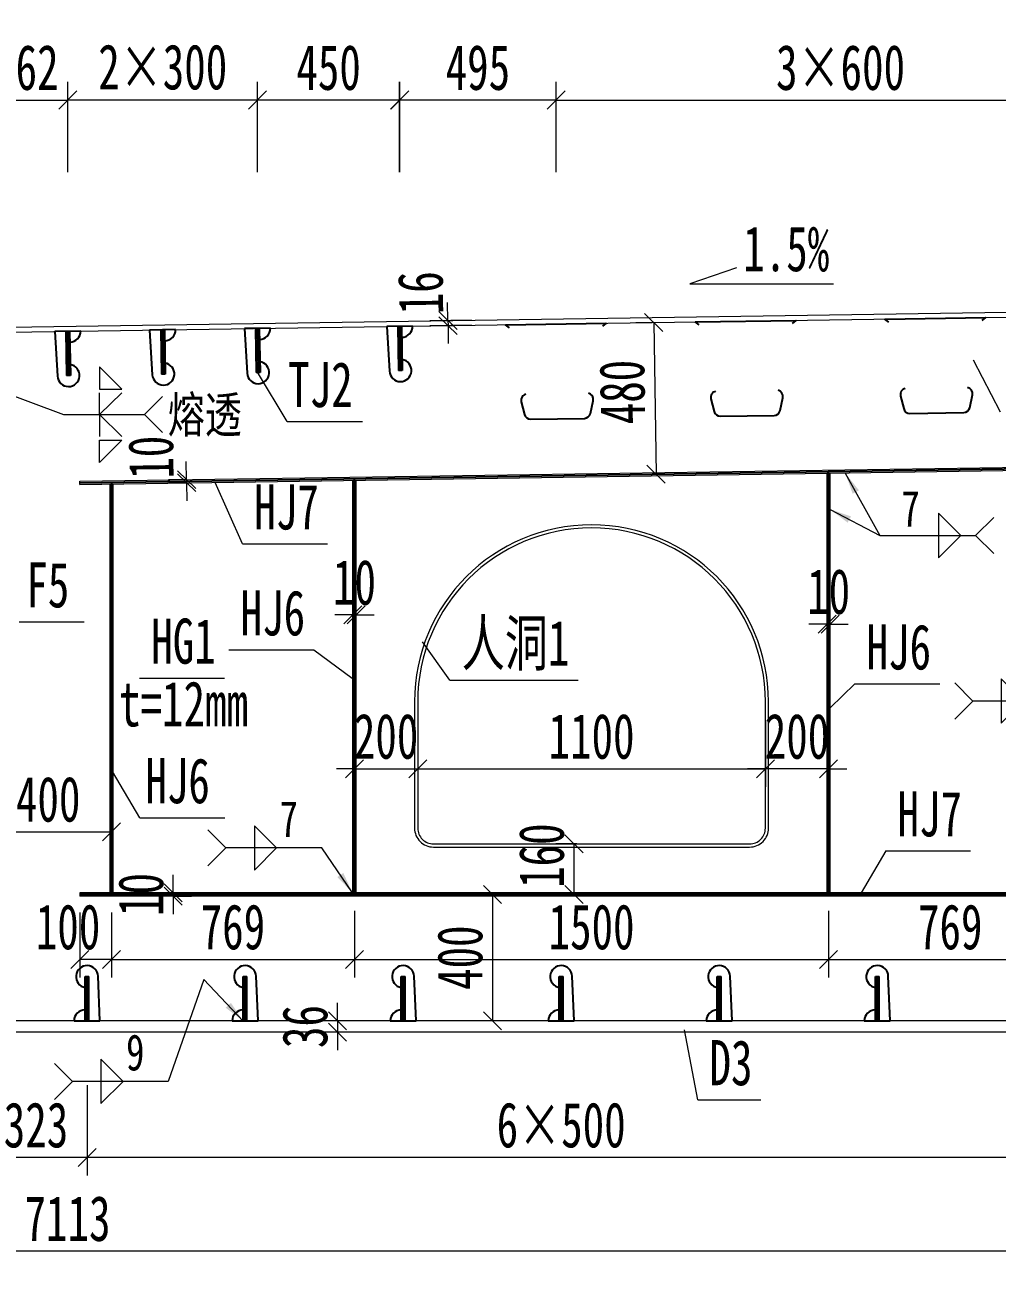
# Model space of a CAD drawing. Header units: millimetres. Extents: x -89049 to 410567, y -307459 to -100425.
# Drawn here: x 136712 to 139788, y -119219 to -115281 of the extents above; entities that cross this region are included whole.
import ezdxf
from ezdxf.enums import TextEntityAlignment as Align

# ---------------------------------------------------------------- set-up
doc = ezdxf.new("R2010")
doc.units = ezdxf.units.MM
doc.layers.get('Defpoints').update_dxf_attribs({"color": 8})
for name, color, linetype, lineweight in [('Dim', 4, 'Continuous', 15), ('文字', 7, 'Continuous', 15), ('细实线', 4, 'Continuous', 15), ('钢板粗线', 1, 'Continuous', 25), ('钢板细线', 6, 'Continuous', 15)]:
    doc.layers.add(name, color=color, linetype=linetype, lineweight=lineweight)
doc.layers.add('Text', color=4, linetype='Continuous')
doc.styles.add('111', font='', dxfattribs={"width": 0.7})
doc.styles.add('BM_Dim', font='', dxfattribs={"width": 0.85})
doc.styles.add('SMEDI', font='', dxfattribs={"width": 0.75})
doc.styles.get("Standard").update_dxf_attribs({"font": ''})
doc.styles.get('111').set_extended_font_data('仿宋_GB2312')
doc.styles.get('BM_Dim').set_extended_font_data('仿宋_GB2312')
doc.styles.get('SMEDI').set_extended_font_data('仿宋_GB2312')
doc.styles.get('Standard').set_extended_font_data('仿宋_GB2312')
doc.dimstyles.new('200', dxfattribs={"dimscale": 0, "dimtxt": 2.5, "dimasz": 1, "dimexe": 1, "dimexo": 1, "dimgap": 0.6, "dimtad": 1, "dimdec": 0, "dimdsep": 46, "dimtxsty": '111', "dimblk": 'OBLIQUE', "dimcen": 0, "dimclrd": 4, "dimclre": 4, "dimclrt": 4, "dimadec": 1, "dimazin": 2, "dimtfac": 1, "dimtdec": 0, "dimtix": 1, "dimtmove": 2, "dimatfit": 3, "dimfxl": 4, "dimfxlon": 1, "dimtolj": 1, "dimlwd": -1, "dimlwe": -1, "dimarcsym": 0})
doc.dimstyles.new('MSteel_1.0_1.0', dxfattribs={"dimtxt": 3, "dimasz": 1.2, "dimexe": 1, "dimexo": 1, "dimgap": 1, "dimtad": 3, "dimtoh": 1, "dimdec": 0, "dimzin": 0, "dimdsep": 46, "dimtxsty": 'Standard', "dimblk": 'ARCHTICK', "dimcen": 0.09, "dimclrd": 3, "dimclre": 3, "dimadec": 0, "dimazin": 0, "dimtfac": 1, "dimtdec": 4, "dimtofl": 0, "dimtmove": 0, "dimatfit": 3, "dimfxl": 1, "dimtolj": 1, "dimtzin": 0, "dimarcsym": 0})

# ---------------------------------------------------------------- blocks, each defined once
blk = doc.blocks.new('_Oblique')
at = {"color": 0, "linetype": 'ByBlock', "lineweight": -2}
blk.add_line((-0.5, -0.5), (0.5, 0.5), dxfattribs=at)
blk = doc.blocks.new('*D283')
at = {"layer": 'Defpoints', "color": 0, "transparency": 16777216}
for p in [(140792.6, -115174.7), (131270, -116185.2), (140792.6, -116175.5)]:
    blk.add_point(p, dxfattribs=at)
at = {"layer": '细实线', "color": 4, "transparency": 16777216}
for p, q in [((131270, -115403.3), (131270, -115117.6)), ((140792.6, -115403.3), (140792.6, -115117.6)), ((131270, -115174.7), (140792.6, -115174.7))]:
    blk.add_line(p, q, dxfattribs=at)
at = {"layer": '细实线', "color": 4, "transparency": 16777216, "xscale": 57.14285714285715, "yscale": 57.14285714285715, "zscale": 57.14285714285715, "rotation": 180}
blk.add_blockref('_Oblique', (131270, -115174.7), dxfattribs=at)
at = {"layer": '细实线', "color": 4, "transparency": 16777216, "xscale": 57.14285714285715, "yscale": 57.14285714285715, "zscale": 57.14285714285715}
blk.add_blockref('_Oblique', (140792.6, -115174.7), dxfattribs=at)
at = {"layer": '细实线', "color": 4, "transparency": 16777216, "insert": (136031.3, -115072.5), "char_height": 142.86, "attachment_point": 5, "style": '111'}
blk.add_mtext('\\A1;9523', dxfattribs=at)
blk = doc.blocks.new('*D286')
at = {"layer": 'Defpoints', "color": 0, "transparency": 16777216}
for p in [(133290.4, -118440.3), (140403.8, -118469), (133290.4, -119161.4)]:
    blk.add_point(p, dxfattribs=at)
at = {"layer": '细实线', "color": 4, "transparency": 16777216}
for p, q in [((133290.4, -118932.9), (133290.4, -119218.6)), ((140403.8, -118932.9), (140403.8, -119218.6)), ((140403.8, -119161.4), (133290.4, -119161.4))]:
    blk.add_line(p, q, dxfattribs=at)
at = {"layer": '细实线', "color": 4, "transparency": 16777216, "xscale": 57.14285714285715, "yscale": 57.14285714285715, "zscale": 57.14285714285715, "rotation": 180}
blk.add_blockref('_Oblique', (133290.4, -119161.4), dxfattribs=at)
at = {"layer": '细实线', "color": 4, "transparency": 16777216, "xscale": 57.14285714285715, "yscale": 57.14285714285715, "zscale": 57.14285714285715}
blk.add_blockref('_Oblique', (140403.8, -119161.4), dxfattribs=at)
at = {"layer": '细实线', "color": 4, "transparency": 16777216, "insert": (136847.1, -119059.2), "char_height": 142.86, "attachment_point": 5, "style": '111'}
blk.add_mtext('\\A1;7113', dxfattribs=at)
blk = doc.blocks.new('U型肋1')
at = {"layer": 'Defpoints'}
blk.add_line((-160, 0), (160, 0), dxfattribs=at)
at = {"layer": '钢板粗线', "color": 6}
for p, q in [((147.8, -9.7), (160, 0)), ((-147.8, -9.7), (-160, 0))]:
    blk.add_line(p, q, dxfattribs=at)
blk.add_lwpolyline([(-98.8, -220.5, 0.414266), (-113.8, -244.5), (-104.5, -284.5, 0.348876), (-85, -300), (85, -300, 0.348876), (104.5, -284.5), (113.8, -244.5, 0.414091), (98.8, -220.5, 0.414091)], format="xyb", dxfattribs=at)
blk = doc.blocks.new('12-140加劲 有过焊孔')
at = {"layer": 'Defpoints'}
blk.add_line((0, 0), (0, 140), dxfattribs=at)
at = {"layer": '钢板粗线', "color": 7}
for p, q in [((-6, 0), (-6, 140)), ((-6, 140), (6, 140)), ((6, 0), (6, 140)), ((41, 0), (35, 141.5)), ((-41, 0), (41, 0))]:
    blk.add_line(p, q, dxfattribs=at)
for centre, start, end in [((0, 140), 2.441, 260.1291), ((-6, 0), 90, 180)]:
    blk.add_arc(centre, 35, start, end, dxfattribs=at)
blk = doc.blocks.new('*D4658')
at = {"layer": 'Defpoints', "color": 0, "transparency": 16777216}
for p in [(-1238.1, 542.1), (-1238.1, -139.6), (-3038, -166.6)]:
    blk.add_point(p, dxfattribs=at)
at = {"layer": '细实线', "color": 4, "transparency": 16777216}
for p, q in [((-3038, 313.5), (-3038, 599.3)), ((-1238.1, 313.5), (-1238.1, 599.3)), ((-3038, 542.1), (-1238.1, 542.1))]:
    blk.add_line(p, q, dxfattribs=at)
at = {"layer": '细实线', "color": 4, "transparency": 16777216, "xscale": 57.14285714285715, "yscale": 57.14285714285715, "zscale": 57.14285714285715, "rotation": 180}
blk.add_blockref('_Oblique', (-3038, 542.1), dxfattribs=at)
at = {"layer": '细实线', "color": 4, "transparency": 16777216, "xscale": 57.14285714285715, "yscale": 57.14285714285715, "zscale": 57.14285714285715}
blk.add_blockref('_Oblique', (-1238.1, 542.1), dxfattribs=at)
at = {"layer": '细实线', "color": 4, "transparency": 16777216, "insert": (-2138, 644.4), "char_height": 142.86, "attachment_point": 5, "style": '111'}
blk.add_mtext('\\A1;3×600', dxfattribs=at)
blk = doc.blocks.new('*D4660')
at = {"layer": 'Defpoints', "color": 0, "transparency": 16777216}
for p in [(-3589.7, -2372.1), (-3729.8, -2408.1), (-3589.7, -2408.1)]:
    blk.add_point(p, dxfattribs=at)
at = {"layer": '细实线', "color": 4, "transparency": 16777216}
for p, q in [((-3729.8, -2372.1), (-3729.8, -2314.9)), ((-3646.9, -2372.1), (-3786.9, -2372.1)), ((-3729.8, -2372.1), (-3729.8, -2408.1)), ((-3646.9, -2408.1), (-3786.9, -2408.1)), ((-3729.8, -2408.1), (-3729.8, -2465.2))]:
    blk.add_line(p, q, dxfattribs=at)
at = {"layer": '细实线', "color": 4, "transparency": 16777216, "xscale": 57.14285714285715, "yscale": 57.14285714285715, "zscale": 57.14285714285715}
for p, rotation in [((-3729.8, -2372.1), 270), ((-3729.8, -2408.1), 90)]:
    blk.add_blockref('_Oblique', p, dxfattribs=dict(at, rotation=rotation))
at = {"layer": '细实线', "color": 4, "transparency": 16777216, "insert": (-3832, -2390.1), "char_height": 142.86, "attachment_point": 5, "rotation": 90, "style": '111'}
blk.add_mtext('\\A1;36', dxfattribs=at)
blk = doc.blocks.new('*D4661')
at = {"layer": 'Defpoints', "color": 0, "transparency": 16777216}
for p in [(-4249.6, -1967.1), (-4249.6, -1977.1), (-4249, -1977.1)]:
    blk.add_point(p, dxfattribs=at)
at = {"layer": '细实线', "color": 4, "transparency": 16777216}
for p, q in [((-4249, -1967.1), (-4249, -1909.9)), ((-4249, -1967.1), (-4191.8, -1967.1)), ((-4249, -1967.1), (-4249, -1977.1)), ((-4249, -1977.1), (-4191.8, -1977.1)), ((-4249, -1977.1), (-4249, -2034.2))]:
    blk.add_line(p, q, dxfattribs=at)
at = {"layer": '细实线', "color": 4, "transparency": 16777216, "xscale": 57.14285714285715, "yscale": 57.14285714285715, "zscale": 57.14285714285715}
for p, rotation in [((-4249, -1967.1), 270), ((-4249, -1977.1), 90)]:
    blk.add_blockref('_Oblique', p, dxfattribs=dict(at, rotation=rotation))
at = {"layer": '细实线', "color": 4, "transparency": 16777216, "insert": (-4351.2, -1972.1), "char_height": 142.86, "attachment_point": 5, "rotation": 90, "style": '111'}
blk.add_mtext('\\A1;10', dxfattribs=at)
blk = doc.blocks.new('*D4662')
at = {"layer": 'Defpoints', "color": 0, "transparency": 16777216}
for p in [(-3670.8, -1087.3), (-3680.8, -1142.1), (-3670.8, -1142.1)]:
    blk.add_point(p, dxfattribs=at)
at = {"layer": '细实线', "color": 4, "transparency": 16777216}
for p, q in [((-3680.8, -1087.3), (-3680.8, -1030.2)), ((-3670.8, -1087.3), (-3670.8, -1030.2)), ((-3680.8, -1087.3), (-3737.9, -1087.3)), ((-3680.8, -1087.3), (-3670.8, -1087.3)), ((-3670.8, -1087.3), (-3613.6, -1087.3))]:
    blk.add_line(p, q, dxfattribs=at)
at = {"layer": '细实线', "color": 4, "transparency": 16777216, "xscale": 57.14285714285715, "yscale": 57.14285714285715, "zscale": 57.14285714285715}
blk.add_blockref('_Oblique', (-3680.8, -1087.3), dxfattribs=at)
at = {"layer": '细实线', "color": 4, "transparency": 16777216, "xscale": 57.14285714285715, "yscale": 57.14285714285715, "zscale": 57.14285714285715, "rotation": 180}
blk.add_blockref('_Oblique', (-3670.8, -1087.3), dxfattribs=at)
at = {"layer": '细实线', "color": 4, "transparency": 16777216, "insert": (-3675.8, -985.1), "char_height": 142.86, "attachment_point": 5, "style": '111'}
blk.add_mtext('\\A1;10', dxfattribs=at)
blk = doc.blocks.new('*D4663')
at = {"layer": 'Defpoints', "color": 0, "transparency": 16777216}
for p in [(-3675.8, -1972.1), (-2175.8, -1969.1), (-2175.8, -2177.5)]:
    blk.add_point(p, dxfattribs=at)
at = {"layer": '细实线', "color": 4, "transparency": 16777216}
for p, q in [((-3675.8, -2029.2), (-3675.8, -2234.7)), ((-2175.8, -2026.2), (-2175.8, -2234.7)), ((-3675.8, -2177.5), (-2175.8, -2177.5))]:
    blk.add_line(p, q, dxfattribs=at)
at = {"layer": '细实线', "color": 4, "transparency": 16777216, "xscale": 57.14285714285715, "yscale": 57.14285714285715, "zscale": 57.14285714285715, "rotation": 180}
blk.add_blockref('_Oblique', (-3675.8, -2177.5), dxfattribs=at)
at = {"layer": '细实线', "color": 4, "transparency": 16777216, "xscale": 57.14285714285715, "yscale": 57.14285714285715, "zscale": 57.14285714285715}
blk.add_blockref('_Oblique', (-2175.8, -2177.5), dxfattribs=at)
at = {"layer": '细实线', "color": 4, "transparency": 16777216, "insert": (-2925.8, -2075.3), "char_height": 142.86, "attachment_point": 5, "style": '111'}
blk.add_mtext('\\A1;1500', dxfattribs=at)
blk = doc.blocks.new('*D4664')
at = {"layer": 'Defpoints', "color": 0, "transparency": 16777216}
for p in [(-2175.8, -1967.1), (-1406.6, -1975.1), (-1406.6, -2177.5)]:
    blk.add_point(p, dxfattribs=at)
at = {"layer": '细实线', "color": 4, "transparency": 16777216}
for p, q in [((-2175.8, -2024.2), (-2175.8, -2234.7)), ((-1406.6, -2032.2), (-1406.6, -2234.7)), ((-2175.8, -2177.5), (-1406.6, -2177.5))]:
    blk.add_line(p, q, dxfattribs=at)
at = {"layer": '细实线', "color": 4, "transparency": 16777216, "xscale": 57.14285714285715, "yscale": 57.14285714285715, "zscale": 57.14285714285715, "rotation": 180}
blk.add_blockref('_Oblique', (-2175.8, -2177.5), dxfattribs=at)
at = {"layer": '细实线', "color": 4, "transparency": 16777216, "xscale": 57.14285714285715, "yscale": 57.14285714285715, "zscale": 57.14285714285715}
blk.add_blockref('_Oblique', (-1406.6, -2177.5), dxfattribs=at)
at = {"layer": '细实线', "color": 4, "transparency": 16777216, "insert": (-1791.2, -2075.3), "char_height": 142.86, "attachment_point": 5, "style": '111'}
blk.add_mtext('\\A1;769', dxfattribs=at)
blk = doc.blocks.new('*D4665')
at = {"layer": 'Defpoints', "color": 0, "transparency": 16777216}
for p in [(-2375.8, -1364.1), (-3475.8, -1398.5), (-2375.8, -1574.4)]:
    blk.add_point(p, dxfattribs=at)
at = {"layer": '细实线', "color": 4, "transparency": 16777216}
for p, q in [((-3475.8, -1455.7), (-3475.8, -1631.5)), ((-2375.8, -1421.2), (-2375.8, -1631.5)), ((-3475.8, -1574.4), (-2375.8, -1574.4))]:
    blk.add_line(p, q, dxfattribs=at)
at = {"layer": '细实线', "color": 4, "transparency": 16777216, "xscale": 57.14285714285715, "yscale": 57.14285714285715, "zscale": 57.14285714285715, "rotation": 180}
blk.add_blockref('_Oblique', (-3475.8, -1574.4), dxfattribs=at)
at = {"layer": '细实线', "color": 4, "transparency": 16777216, "xscale": 57.14285714285715, "yscale": 57.14285714285715, "zscale": 57.14285714285715}
blk.add_blockref('_Oblique', (-2375.8, -1574.4), dxfattribs=at)
at = {"layer": '细实线', "color": 4, "transparency": 16777216, "insert": (-2925.8, -1472.2), "char_height": 142.86, "attachment_point": 5, "style": '111'}
blk.add_mtext('\\A1;1100', dxfattribs=at)
blk = doc.blocks.new('*D4666')
at = {"layer": 'Defpoints', "color": 0, "transparency": 16777216}
for p in [(-3475.8, -1398.5), (-3675.8, -1456.9), (-3475.8, -1574.4)]:
    blk.add_point(p, dxfattribs=at)
at = {"layer": '细实线', "color": 4, "transparency": 16777216}
for p, q in [((-3475.8, -1455.7), (-3475.8, -1631.5)), ((-3675.8, -1514.1), (-3675.8, -1631.5)), ((-3675.8, -1574.4), (-3732.9, -1574.4)), ((-3675.8, -1574.4), (-3475.8, -1574.4)), ((-3475.8, -1574.4), (-3418.6, -1574.4))]:
    blk.add_line(p, q, dxfattribs=at)
at = {"layer": '细实线', "color": 4, "transparency": 16777216, "xscale": 57.14285714285715, "yscale": 57.14285714285715, "zscale": 57.14285714285715}
blk.add_blockref('_Oblique', (-3675.8, -1574.4), dxfattribs=at)
at = {"layer": '细实线', "color": 4, "transparency": 16777216, "xscale": 57.14285714285715, "yscale": 57.14285714285715, "zscale": 57.14285714285715, "rotation": 180}
blk.add_blockref('_Oblique', (-3475.8, -1574.4), dxfattribs=at)
at = {"layer": '细实线', "color": 4, "transparency": 16777216, "insert": (-3575.8, -1472.2), "char_height": 142.86, "attachment_point": 5, "style": '111'}
blk.add_mtext('\\A1;200', dxfattribs=at)
blk = doc.blocks.new('*D4668')
at = {"layer": 'Defpoints', "color": 0, "transparency": 16777216}
for p in [(-3208, -1972.1), (-3239.5, -2372.1), (-3208, -2372.1)]:
    blk.add_point(p, dxfattribs=at)
at = {"layer": '细实线', "color": 4, "transparency": 16777216}
for p, q in [((-3239.5, -1972.1), (-3296.6, -1972.1)), ((-3239.5, -1972.1), (-3239.5, -2372.1)), ((-3239.5, -2372.1), (-3296.6, -2372.1))]:
    blk.add_line(p, q, dxfattribs=at)
at = {"layer": '细实线', "color": 4, "transparency": 16777216, "xscale": 57.14285714285715, "yscale": 57.14285714285715, "zscale": 57.14285714285715}
for p, rotation in [((-3239.5, -1972.1), 90), ((-3239.5, -2372.1), 270)]:
    blk.add_blockref('_Oblique', p, dxfattribs=dict(at, rotation=rotation))
at = {"layer": '细实线', "color": 4, "transparency": 16777216, "insert": (-3341.7, -2172.1), "char_height": 142.86, "attachment_point": 5, "rotation": 90, "style": '111'}
blk.add_mtext('\\A1;400', dxfattribs=at)
blk = doc.blocks.new('角焊缝1')
at = {"layer": 'Dim'}
blk.add_line((-3101.175, 370.223), (-3106.48, 370.223), dxfattribs=at)
blk.add_lwpolyline([(-3104.907, 371.455), (-3104.907, 368.992), (-3103.675, 370.223)], close=True, dxfattribs=at)
blk.add_lwpolyline([(-3107.48, 369.223), (-3106.48, 370.223), (-3107.48, 371.223)], dxfattribs=at)
blk = doc.blocks.new('_ArchTick')
at = {"color": 0, "linetype": 'ByBlock', "const_width": 0.15}
blk.add_lwpolyline([(-0.5, -0.5), (0.5, 0.5)], dxfattribs=at)
blk = doc.blocks.new('*D4671')
at = {"layer": 'Defpoints', "color": 0, "transparency": 16777216}
for p in [(-2170.8, -1116.3), (-2180.8, -1171), (-2170.8, -1171)]:
    blk.add_point(p, dxfattribs=at)
at = {"layer": '细实线', "color": 4, "transparency": 16777216}
for p, q in [((-2180.8, -1116.3), (-2180.8, -1059.1)), ((-2170.8, -1116.3), (-2170.8, -1059.1)), ((-2180.8, -1116.3), (-2237.9, -1116.3)), ((-2180.8, -1116.3), (-2170.8, -1116.3)), ((-2170.8, -1116.3), (-2113.6, -1116.3))]:
    blk.add_line(p, q, dxfattribs=at)
at = {"layer": '细实线', "color": 4, "transparency": 16777216, "xscale": 57.14285714285715, "yscale": 57.14285714285715, "zscale": 57.14285714285715}
blk.add_blockref('_Oblique', (-2180.8, -1116.3), dxfattribs=at)
at = {"layer": '细实线', "color": 4, "transparency": 16777216, "xscale": 57.14285714285715, "yscale": 57.14285714285715, "zscale": 57.14285714285715, "rotation": 180}
blk.add_blockref('_Oblique', (-2170.8, -1116.3), dxfattribs=at)
at = {"layer": '细实线', "color": 4, "transparency": 16777216, "insert": (-2175.8, -1014), "char_height": 142.86, "attachment_point": 5, "style": '111'}
blk.add_mtext('\\A1;10', dxfattribs=at)
blk = doc.blocks.new('*D4673')
at = {"layer": 'Defpoints', "color": 0, "transparency": 16777216}
for p in [(-4206.9, -669.1), (-4171.7, -658.6), (-4171.6, -668.6)]:
    blk.add_point(p, dxfattribs=at)
at = {"layer": '细实线', "color": 4, "transparency": 16777216}
for p, q in [((-4207, -659.1), (-4207.9, -602)), ((-4207, -659.1), (-4264.2, -660)), ((-4206.9, -669.1), (-4264, -670)), ((-4207, -659.1), (-4206.9, -669.1)), ((-4206.9, -669.1), (-4206, -726.3))]:
    blk.add_line(p, q, dxfattribs=at)
at = {"layer": '细实线', "color": 4, "transparency": 16777216, "xscale": 57.14285714285715, "yscale": 57.14285714285715, "zscale": 57.14285714285715}
for p, rotation in [((-4207, -659.1), 270.8593722435713), ((-4206.9, -669.1), 90.85937224357133)]:
    blk.add_blockref('_Oblique', p, dxfattribs=dict(at, rotation=rotation))
at = {"layer": '细实线', "color": 4, "transparency": 16777216, "insert": (-4319.2, -588.4), "char_height": 142.86, "attachment_point": 5, "rotation": 90.8594, "style": '111'}
blk.add_mtext('\\A1;10', dxfattribs=at)
blk = doc.blocks.new('*D4674')
at = {"layer": 'Defpoints', "color": 0, "transparency": 16777216}
for p in [(-2375.8, -1398.5), (-2175.8, -1456.9), (-2375.8, -1574.4)]:
    blk.add_point(p, dxfattribs=at)
at = {"layer": '细实线', "color": 4, "transparency": 16777216}
for p, q in [((-2375.8, -1455.7), (-2375.8, -1631.5)), ((-2175.8, -1514.1), (-2175.8, -1631.5)), ((-2375.8, -1574.4), (-2432.9, -1574.4)), ((-2175.8, -1574.4), (-2375.8, -1574.4)), ((-2175.8, -1574.4), (-2118.6, -1574.4))]:
    blk.add_line(p, q, dxfattribs=at)
at = {"layer": '细实线', "color": 4, "transparency": 16777216, "xscale": 57.14285714285715, "yscale": 57.14285714285715, "zscale": 57.14285714285715}
blk.add_blockref('_Oblique', (-2375.8, -1574.4), dxfattribs=at)
at = {"layer": '细实线', "color": 4, "transparency": 16777216, "xscale": 57.14285714285715, "yscale": 57.14285714285715, "zscale": 57.14285714285715, "rotation": 180}
blk.add_blockref('_Oblique', (-2175.8, -1574.4), dxfattribs=at)
at = {"layer": '细实线', "color": 4, "transparency": 16777216, "insert": (-2275.8, -1472.2), "char_height": 142.86, "attachment_point": 5, "style": '111'}
blk.add_mtext('\\A1;200', dxfattribs=at)
blk = doc.blocks.new('角焊缝2')
at = {"layer": 'Dim'}
blk.add_line((-3138.009, 370.223), (-3132.704, 370.223), dxfattribs=at)
blk.add_lwpolyline([(-3134.754, 371.455), (-3134.754, 368.992), (-3133.523, 370.223)], close=True, dxfattribs=at)
blk.add_lwpolyline([(-3131.704, 369.223), (-3132.704, 370.223), (-3131.704, 371.223)], dxfattribs=at)
blk = doc.blocks.new('*D4675')
at = {"layer": 'Defpoints', "color": 0, "transparency": 16777216}
for p in [(-2711.9, -161.7), (-2721.7, -641.9), (-2704.7, -641.6)]:
    blk.add_point(p, dxfattribs=at)
at = {"layer": '细实线', "color": 4, "transparency": 16777216}
for p, q in [((-2728.9, -161.9), (-2786, -162.8)), ((-2728.9, -161.9), (-2721.7, -641.9)), ((-2721.7, -641.9), (-2778.8, -642.7))]:
    blk.add_line(p, q, dxfattribs=at)
at = {"layer": '细实线', "color": 4, "transparency": 16777216, "xscale": 57.14285714285715, "yscale": 57.14285714285715, "zscale": 57.14285714285715}
for p, rotation in [((-2728.9, -161.9), 90.85937224365449), ((-2721.7, -641.9), 270.8593722436545)]:
    blk.add_blockref('_Oblique', p, dxfattribs=dict(at, rotation=rotation))
at = {"layer": '细实线', "color": 4, "transparency": 16777216, "insert": (-2828.2, -382.2), "char_height": 142.86, "attachment_point": 5, "rotation": 90.8594, "style": '111'}
blk.add_mtext('\\A1;480', dxfattribs=at)
blk = doc.blocks.new('*D4678')
at = {"layer": 'Defpoints', "color": 0, "transparency": 16777216}
for p in [(-4521.9, -2372.1), (-1521.9, -2372.1), (-4521.9, -2804.4)]:
    blk.add_point(p, dxfattribs=at)
at = {"layer": '细实线', "color": 4, "transparency": 16777216}
for p, q in [((-4521.9, -2575.8), (-4521.9, -2861.5)), ((-1521.9, -2575.8), (-1521.9, -2861.5)), ((-1521.9, -2804.4), (-4521.9, -2804.4))]:
    blk.add_line(p, q, dxfattribs=at)
at = {"layer": '细实线', "color": 4, "transparency": 16777216, "xscale": 57.14285714285715, "yscale": 57.14285714285715, "zscale": 57.14285714285715, "rotation": 180}
blk.add_blockref('_Oblique', (-4521.9, -2804.4), dxfattribs=at)
at = {"layer": '细实线', "color": 4, "transparency": 16777216, "xscale": 57.14285714285715, "yscale": 57.14285714285715, "zscale": 57.14285714285715}
blk.add_blockref('_Oblique', (-1521.9, -2804.4), dxfattribs=at)
at = {"layer": '细实线', "color": 4, "transparency": 16777216, "insert": (-3021.9, -2702.2), "char_height": 142.86, "attachment_point": 5, "style": '111'}
blk.add_mtext('\\A1;6×500', dxfattribs=at)
blk = doc.blocks.new('*D4679')
at = {"layer": 'Defpoints', "color": 0, "transparency": 16777216}
for p in [(-3532.9, 542.1), (-3532.9, -173.9), (-3038, -166.6)]:
    blk.add_point(p, dxfattribs=at)
at = {"layer": '细实线', "color": 4, "transparency": 16777216}
for p, q in [((-3532.9, 313.5), (-3532.9, 599.3)), ((-3038, 313.5), (-3038, 599.3)), ((-3038, 542.1), (-3532.9, 542.1))]:
    blk.add_line(p, q, dxfattribs=at)
at = {"layer": '细实线', "color": 4, "transparency": 16777216, "xscale": 57.14285714285715, "yscale": 57.14285714285715, "zscale": 57.14285714285715, "rotation": 180}
blk.add_blockref('_Oblique', (-3532.9, 542.1), dxfattribs=at)
at = {"layer": '细实线', "color": 4, "transparency": 16777216, "xscale": 57.14285714285715, "yscale": 57.14285714285715, "zscale": 57.14285714285715}
blk.add_blockref('_Oblique', (-3038, 542.1), dxfattribs=at)
at = {"layer": '细实线', "color": 4, "transparency": 16777216, "insert": (-3285.4, 644.4), "char_height": 142.86, "attachment_point": 5, "style": '111'}
blk.add_mtext('\\A1;495', dxfattribs=at)
blk = doc.blocks.new('*D4680')
at = {"layer": 'Defpoints', "color": 0, "transparency": 16777216}
for p in [(-3982.9, 542.1), (-3982.9, -180.6), (-3532.4, -166.6)]:
    blk.add_point(p, dxfattribs=at)
at = {"layer": '细实线', "color": 4, "transparency": 16777216}
for p, q in [((-3982.9, 313.5), (-3982.9, 599.3)), ((-3532.4, 313.5), (-3532.4, 599.3)), ((-3532.4, 542.1), (-3982.9, 542.1))]:
    blk.add_line(p, q, dxfattribs=at)
at = {"layer": '细实线', "color": 4, "transparency": 16777216, "xscale": 57.14285714285715, "yscale": 57.14285714285715, "zscale": 57.14285714285715, "rotation": 180}
blk.add_blockref('_Oblique', (-3982.9, 542.1), dxfattribs=at)
at = {"layer": '细实线', "color": 4, "transparency": 16777216, "xscale": 57.14285714285715, "yscale": 57.14285714285715, "zscale": 57.14285714285715}
blk.add_blockref('_Oblique', (-3532.4, 542.1), dxfattribs=at)
at = {"layer": '细实线', "color": 4, "transparency": 16777216, "insert": (-3757.7, 644.4), "char_height": 142.86, "attachment_point": 5, "style": '111'}
blk.add_mtext('\\A1;450', dxfattribs=at)
blk = doc.blocks.new('*D4681')
at = {"layer": 'Defpoints', "color": 0, "transparency": 16777216}
for p in [(-4582.9, 542.1), (-4582.9, -189.6), (-3982.9, -180.6)]:
    blk.add_point(p, dxfattribs=at)
at = {"layer": '细实线', "color": 4, "transparency": 16777216}
for p, q in [((-4582.9, 313.5), (-4582.9, 599.3)), ((-3982.9, 313.5), (-3982.9, 599.3)), ((-3982.9, 542.1), (-4582.9, 542.1))]:
    blk.add_line(p, q, dxfattribs=at)
at = {"layer": '细实线', "color": 4, "transparency": 16777216, "xscale": 57.14285714285715, "yscale": 57.14285714285715, "zscale": 57.14285714285715, "rotation": 180}
blk.add_blockref('_Oblique', (-4582.9, 542.1), dxfattribs=at)
at = {"layer": '细实线', "color": 4, "transparency": 16777216, "xscale": 57.14285714285715, "yscale": 57.14285714285715, "zscale": 57.14285714285715}
blk.add_blockref('_Oblique', (-3982.9, 542.1), dxfattribs=at)
at = {"layer": '细实线', "color": 4, "transparency": 16777216, "insert": (-4282.4, 646), "char_height": 142.86, "attachment_point": 5, "style": '111'}
blk.add_mtext('\\A1;2×300', dxfattribs=at)
blk = doc.blocks.new('*D4682')
at = {"layer": 'Defpoints', "color": 0, "transparency": 16777216}
for p in [(-3248.8, -153.7), (-3379.9, -171.7), (-3248.6, -169.7)]:
    blk.add_point(p, dxfattribs=at)
at = {"layer": '细实线', "color": 4, "transparency": 16777216}
for p, q in [((-3380.1, -155.7), (-3381, -98.6)), ((-3305.9, -154.6), (-3437.3, -156.5)), ((-3380.1, -155.7), (-3379.9, -171.7)), ((-3305.7, -170.6), (-3437, -172.5)), ((-3379.9, -171.7), (-3379, -228.8))]:
    blk.add_line(p, q, dxfattribs=at)
at = {"layer": '细实线', "color": 4, "transparency": 16777216, "xscale": 57.14285714285715, "yscale": 57.14285714285715, "zscale": 57.14285714285715}
for p, rotation in [((-3380.1, -155.7), 270.8593722436533), ((-3379.9, -171.7), 90.85937224365327)]:
    blk.add_blockref('_Oblique', p, dxfattribs=dict(at, rotation=rotation))
at = {"layer": '细实线', "color": 4, "transparency": 16777216, "insert": (-3466.2, -68.2), "char_height": 142.86, "attachment_point": 5, "rotation": 90.8594, "style": '111'}
blk.add_mtext('\\A1;16', dxfattribs=at)
blk = doc.blocks.new('*D4683')
at = {"layer": 'Defpoints', "color": 0, "transparency": 16777216}
for p in [(-4582.9, 542.1), (-4582.9, -189.7), (-4844.9, -197.4)]:
    blk.add_point(p, dxfattribs=at)
at = {"layer": '细实线', "color": 4, "transparency": 16777216}
for p, q in [((-4844.9, 313.5), (-4844.9, 599.3)), ((-4582.9, 313.5), (-4582.9, 599.3)), ((-4844.9, 542.1), (-4582.9, 542.1))]:
    blk.add_line(p, q, dxfattribs=at)
at = {"layer": '细实线', "color": 4, "transparency": 16777216, "xscale": 57.14285714285715, "yscale": 57.14285714285715, "zscale": 57.14285714285715, "rotation": 180}
blk.add_blockref('_Oblique', (-4844.9, 542.1), dxfattribs=at)
at = {"layer": '细实线', "color": 4, "transparency": 16777216, "xscale": 57.14285714285715, "yscale": 57.14285714285715, "zscale": 57.14285714285715}
blk.add_blockref('_Oblique', (-4582.9, 542.1), dxfattribs=at)
at = {"layer": '细实线', "color": 4, "transparency": 16777216, "insert": (-4713.9, 644.4), "char_height": 142.86, "attachment_point": 5, "style": '111'}
blk.add_mtext('\\A1;262', dxfattribs=at)
blk = doc.blocks.new('*D4684')
at = {"layer": 'Defpoints', "color": 0, "transparency": 16777216}
for p in [(-3675.8, -1967.1), (-4444.9, -1972.1), (-3675.8, -2177.5)]:
    blk.add_point(p, dxfattribs=at)
at = {"layer": '细实线', "color": 4, "transparency": 16777216}
for p, q in [((-4444.9, -2029.2), (-4444.9, -2234.7)), ((-3675.8, -2024.2), (-3675.8, -2234.7)), ((-4444.9, -2177.5), (-3675.8, -2177.5))]:
    blk.add_line(p, q, dxfattribs=at)
at = {"layer": '细实线', "color": 4, "transparency": 16777216, "xscale": 57.14285714285715, "yscale": 57.14285714285715, "zscale": 57.14285714285715, "rotation": 180}
blk.add_blockref('_Oblique', (-4444.9, -2177.5), dxfattribs=at)
at = {"layer": '细实线', "color": 4, "transparency": 16777216, "xscale": 57.14285714285715, "yscale": 57.14285714285715, "zscale": 57.14285714285715}
blk.add_blockref('_Oblique', (-3675.8, -2177.5), dxfattribs=at)
at = {"layer": '细实线', "color": 4, "transparency": 16777216, "insert": (-4060.4, -2075.3), "char_height": 142.86, "attachment_point": 5, "style": '111'}
blk.add_mtext('\\A1;769', dxfattribs=at)
blk = doc.blocks.new('*D4685')
at = {"layer": 'Defpoints', "color": 0, "transparency": 16777216}
for p in [(-4544.9, -1972.1), (-4444.9, -1972.1), (-4544.9, -2177.5)]:
    blk.add_point(p, dxfattribs=at)
at = {"layer": '细实线', "color": 4, "transparency": 16777216}
for p, q in [((-4544.9, -2029.2), (-4544.9, -2234.7)), ((-4444.9, -2029.2), (-4444.9, -2234.7)), ((-4444.9, -2177.5), (-4544.9, -2177.5))]:
    blk.add_line(p, q, dxfattribs=at)
at = {"layer": '细实线', "color": 4, "transparency": 16777216, "xscale": 57.14285714285715, "yscale": 57.14285714285715, "zscale": 57.14285714285715, "rotation": 180}
blk.add_blockref('_Oblique', (-4544.9, -2177.5), dxfattribs=at)
at = {"layer": '细实线', "color": 4, "transparency": 16777216, "xscale": 57.14285714285715, "yscale": 57.14285714285715, "zscale": 57.14285714285715}
blk.add_blockref('_Oblique', (-4444.9, -2177.5), dxfattribs=at)
at = {"layer": '细实线', "color": 4, "transparency": 16777216, "insert": (-4582, -2075.3), "char_height": 142.86, "attachment_point": 5, "style": '111'}
blk.add_mtext('\\A1;100', dxfattribs=at)
blk = doc.blocks.new('*D4686')
at = {"layer": 'Defpoints', "color": 0, "transparency": 16777216}
for p in [(-4844.9, -1534.4), (-4444.9, -1534.4), (-4444.9, -1773.6)]:
    blk.add_point(p, dxfattribs=at)
at = {"layer": '细实线', "color": 4, "transparency": 16777216}
for p, q in [((-4844.9, -1591.5), (-4844.9, -1830.7)), ((-4444.9, -1591.5), (-4444.9, -1830.7)), ((-4844.9, -1773.6), (-4444.9, -1773.6))]:
    blk.add_line(p, q, dxfattribs=at)
at = {"layer": '细实线', "color": 4, "transparency": 16777216, "xscale": 57.14285714285715, "yscale": 57.14285714285715, "zscale": 57.14285714285715, "rotation": 180}
blk.add_blockref('_Oblique', (-4844.9, -1773.6), dxfattribs=at)
at = {"layer": '细实线', "color": 4, "transparency": 16777216, "xscale": 57.14285714285715, "yscale": 57.14285714285715, "zscale": 57.14285714285715}
blk.add_blockref('_Oblique', (-4444.9, -1773.6), dxfattribs=at)
at = {"layer": '细实线', "color": 4, "transparency": 16777216, "insert": (-4644.9, -1671.3), "char_height": 142.86, "attachment_point": 5, "style": '111'}
blk.add_mtext('\\A1;400', dxfattribs=at)
blk = doc.blocks.new('*D4688')
at = {"layer": 'Defpoints', "color": 0, "transparency": 16777216}
for p in [(-4844.9, -2372.1), (-4521.9, -2372.1), (-4844.9, -2804.4)]:
    blk.add_point(p, dxfattribs=at)
at = {"layer": '细实线', "color": 4, "transparency": 16777216}
for p, q in [((-4844.9, -2575.8), (-4844.9, -2861.5)), ((-4521.9, -2575.8), (-4521.9, -2861.5)), ((-4521.9, -2804.4), (-4844.9, -2804.4))]:
    blk.add_line(p, q, dxfattribs=at)
at = {"layer": '细实线', "color": 4, "transparency": 16777216, "xscale": 57.14285714285715, "yscale": 57.14285714285715, "zscale": 57.14285714285715, "rotation": 180}
blk.add_blockref('_Oblique', (-4844.9, -2804.4), dxfattribs=at)
at = {"layer": '细实线', "color": 4, "transparency": 16777216, "xscale": 57.14285714285715, "yscale": 57.14285714285715, "zscale": 57.14285714285715}
blk.add_blockref('_Oblique', (-4521.9, -2804.4), dxfattribs=at)
at = {"layer": '细实线', "color": 4, "transparency": 16777216, "insert": (-4683.4, -2702.2), "char_height": 142.86, "attachment_point": 5, "style": '111'}
blk.add_mtext('\\A1;323', dxfattribs=at)
blk = doc.blocks.new('全融透1')
at = {"layer": 'Dim'}
blk.add_line((0, 0), (4.479, 0), dxfattribs=at)
for points in [[(1.995, 2.645), (1.995, 1.414), (3.227, 1.414)], [(1.995, -2.645), (1.995, -1.414), (3.227, -1.414)]]:
    blk.add_lwpolyline(points, close=True, dxfattribs=at)
for points in [[(3.227, 1.206), (1.995, 0), (1.995, 1.206)], [(5.479, 1), (4.479, 0), (5.479, -1)], [(3.227, -1.206), (1.995, 0), (1.995, -1.206)]]:
    blk.add_lwpolyline(points, dxfattribs=at)
at = {"layer": 'Text', "style": 'SMEDI', "width": 0.75}
blk.add_text('熔透', height=2, dxfattribs=at).set_placement((5.77, 0), align=Align.MIDDLE_LEFT)
blk = doc.blocks.new('*D4696')
at = {"layer": 'Defpoints', "color": 0, "transparency": 16777216}
for p in [(-2981.3, -1812.1), (-2915.1, -1812.1), (-2915.3, -1972.1)]:
    blk.add_point(p, dxfattribs=at)
at = {"layer": '细实线', "color": 4, "transparency": 16777216}
for p, q in [((-2972.3, -1812.1), (-3038.5, -1812.1)), ((-2981.3, -1972.1), (-2981.3, -1812.1)), ((-2972.4, -1972.1), (-3038.5, -1972.1))]:
    blk.add_line(p, q, dxfattribs=at)
at = {"layer": '细实线', "color": 4, "transparency": 16777216, "xscale": 57.14285714285715, "yscale": 57.14285714285715, "zscale": 57.14285714285715}
for p, rotation in [((-2981.3, -1812.1), 90), ((-2981.3, -1972.1), 270)]:
    blk.add_blockref('_Oblique', p, dxfattribs=dict(at, rotation=rotation))
at = {"layer": '细实线', "color": 4, "transparency": 16777216, "insert": (-3083.6, -1849.2), "char_height": 142.86, "attachment_point": 5, "rotation": 90, "style": '111'}
blk.add_mtext('\\A1;160', dxfattribs=at)
blk = doc.blocks.new('*D559')
at = {"layer": 'Defpoints', "color": 0, "transparency": 16777216}
for p in [(131275.2, -116201.2), (133172.2, -118405.1), (133290.4, -118433), (133330.9, -118433), (140403.8, -118433)]:
    blk.add_point(p, dxfattribs=at)
at = {"layer": '细实线', "color": 4, "transparency": 16777216}
blk.add_line((133233.3, -118433), (133112.6, -118433), dxfattribs=at)
blk.add_arc((133330.9, -118433), 161.2, 132.6489, 180, dxfattribs=at)
at = {"layer": '细实线', "color": 4, "transparency": 16777216, "xscale": 57.14285714285715, "yscale": 57.14285714285715, "zscale": 57.14285714285715}
for p, rotation in [((133221.7, -118314.4), 42.64891912976078), ((133169.7, -118433), 270)]:
    blk.add_blockref('_Oblique', p, dxfattribs=dict(at, rotation=rotation))
at = {"layer": '细实线', "color": 4, "transparency": 16777216, "insert": (133032.2, -118335.1), "char_height": 142.857, "attachment_point": 5, "rotation": 71.8543, "style": '111'}
blk.add_mtext('\\A1;47.4%%d', dxfattribs=at)
blk = doc.blocks.new('fff')
at = {"layer": 'Defpoints', "color": 8}
for p, q in [((-4544.9, -669.2), (-1043.2, -616.7)), ((-4444.9, -667.7), (-4444.9, -1972.1)), ((-3675.8, -1967.1), (-3675.8, -656.2)), ((-2175.8, -1967.1), (-2175.8, -633.7)), ((-1306.6, -1972.1), (-4544.9, -1972.1))]:
    blk.add_line(p, q, dxfattribs=at)
at = {"layer": '细实线'}
for p, q in [((-2467.3, 10.7), (-2614.6, -39.1)), ((-2614.6, -39.1), (-2159.9, -39.1)), ((-1631.9, -445.9), (-1717.3, -281.4)), ((-4030.3, -862.8), (-4116.3, -667.8)), ((-4030.3, -862.8), (-3761.6, -862.8)), ((-4736.6, -1109.6), (-4530.6, -1109.6)), ((-3374.3, -1293.6), (-3460.3, -1172.6)), ((-4073.5, -1198.2), (-3804.8, -1198.2)), ((-3804.8, -1198.2), (-3683.6, -1287.6)), ((-3374.3, -1293.6), (-2967.7, -1293.6)), ((-2093.2, -1305.9), (-2170.8, -1381.7)), ((-2093.2, -1305.9), (-1824.4, -1305.9)), ((-4355, -1729.2), (-4441, -1582.8)), ((-4355, -1729.2), (-4086.3, -1729.2)), ((-1995.3, -1834.1), (-2073.1, -1967.1)), ((-1995.3, -1834.1), (-1726.5, -1834.1)), ((-2589.6, -2621.6), (-2631.3, -2400.1)), ((-2589.6, -2621.6), (-2390.1, -2621.6))]:
    blk.add_line(p, q, dxfattribs=at)
at = {"layer": '细实线', "color": 8}
blk.add_line((-4152.5, -2240.9), (-4264.9, -2563.6), dxfattribs=at)
at = {"layer": '钢板细线'}
for p, q in [((-4545, -664.2), (-1043.2, -611.7)), ((-4544.9, -674.2), (-1043.1, -621.7)), ((-4544.9, -674.2), (-4545, -664.2)), ((-3680.8, -1967.1), (-3680.8, -661.3)), ((-3670.8, -1967.1), (-3670.8, -661.1)), ((-2180.8, -1967.1), (-2180.8, -638.8)), ((-2170.8, -1967.1), (-2170.8, -638.6)), ((-4449.9, -672.8), (-4449.9, -1967.1)), ((-4439.9, -672.6), (-4439.9, -1967.1)), ((-1306.6, -1967.1), (-4544.9, -1967.1)), ((-4544.9, -1967.1), (-4544.9, -1977.1)), ((-1306.6, -1977.1), (-4544.9, -1977.1))]:
    blk.add_line(p, q, dxfattribs=at)
for points in [[(-2365.8, -1362.1, 1), (-3485.8, -1362.1), (-3485.8, -1762.1, 0.414214), (-3425.8, -1822.1), (-2425.8, -1822.1, 0.414214), (-2365.8, -1762.1)], [(-2375.8, -1362.1, 1), (-3475.8, -1362.1), (-3475.8, -1762.1, 0.414214), (-3425.8, -1812.1), (-2425.8, -1812.1, 0.414214), (-2375.8, -1762.1)]]:
    blk.add_lwpolyline(points, format="xyb", close=True, dxfattribs=at)
at = {"layer": '细实线', "rotation": 180.9806856942544}
for p in [(-4582.9, -189.6), (-4282.9, -185.1), (-3982.9, -180.6), (-3532.9, -173.9)]:
    blk.add_blockref('12-140加劲 有过焊孔', p, dxfattribs=at)
at = {"layer": '细实线', "color": 8, "xscale": 57.1428571428572, "yscale": 57.1428571428572, "zscale": 57.1428571428572}
for name, p in [('全融透1', (-4596.1, -453.4)), ('角焊缝2', (177300.9, -21991.8)), ('角焊缝1', (175793.7, -22515.5)), ('角焊缝1', (173430.7, -22980.4)), ('角焊缝1', (172945.1, -23719.3))]:
    blk.add_blockref(name, p, dxfattribs=at)
at = {"layer": '钢板细线'}
for name, p, rotation in [('U型肋1', (-2438, -157.6), 0.8593722436390178), ('U型肋1', (-1838, -148.6), 0.8593722436390178), ('U型肋1', (-3038, -166.6), 0.8593722436390178), ('12-140加劲 有过焊孔', (-4521.9, -2372.1), 359.9999999999936), ('12-140加劲 有过焊孔', (-4021.9, -2372.1), 359.9999999999936), ('12-140加劲 有过焊孔', (-3521.9, -2372.1), 359.9999999999936), ('12-140加劲 有过焊孔', (-3021.9, -2372.1), 359.9999999999936), ('12-140加劲 有过焊孔', (-2521.9, -2372.1), 359.9999999999936), ('12-140加劲 有过焊孔', (-2021.9, -2372.1), 359.9999999999936)]:
    blk.add_blockref(name, p, dxfattribs=dict(at, rotation=rotation))
at = {"layer": 'Text', "color": 8, "style": 'SMEDI', "width": 0.75}
for s, p in [('7', (-1945.7, -750.7)), ('7', (-3912.9, -1732.8)), ('9', (-4398.5, -2471.7))]:
    blk.add_text(s, height=114.3, dxfattribs=at).set_placement(p, align=Align.MIDDLE_LEFT)
at = {"layer": '文字', "style": 'BM_Dim', "width": 0.7}
for s, p in [('1.5%', (-2309.8, -42.6)), ('HJ7', (-3890.8, -859.8)), ('F5', (-4646.1, -1106.5)), ('HJ6', (-3934, -1195.1)), ('人洞1', (-3166.1, -1290.6)), ('HJ6', (-1953.7, -1302.9)), ('HJ6', (-4235.5, -1726.2)), ('HJ7', (-1855.8, -1831.1)), ('D3', (-2484.7, -2618.6))]:
    blk.add_text(s, height=142.86, dxfattribs=at).set_placement(p, align=Align.BOTTOM_CENTER)
at = {"layer": '细实线'}
for base, p1, p2, override, picture, middle in [((-4582.9, 542.1), (-4844.9, -197.4), (-4582.9, -189.7), {"dimscale": 57.142857, "dimtxsty": '111', "dimblk": 'Oblique'}, '*D4683', (-4713.9, 644.4)), ((-3982.9016, 542.1124), (-3532.4454, -166.5567), (-3982.9016, -180.6487), {"dimscale": 57.142857, "dimtxsty": '111', "dimblk": 'Oblique'}, '*D4680', (-3757.6735, 644.3518)), ((-3532.9, 542.1), (-3038, -166.6), (-3532.9, -173.9), {"dimscale": 57.142857, "dimblk": 'Oblique'}, '*D4679', (-3285.4, 644.4)), ((-3670.8, -1087.3), (-3680.8, -1142.1), (-3670.8, -1142.1), {"dimscale": 57.142857, "dimblk": 'Oblique'}, '*D4662', (-3675.8, -985.1)), ((-2170.8, -1116.3), (-2180.8, -1171), (-2170.8, -1171), {"dimscale": 57.142857, "dimblk": 'Oblique'}, '*D4671', (-2175.8, -1014)), ((-2375.8, -1574.4), (-3475.8, -1398.5), (-2375.8, -1364.1), {"dimscale": 57.142857, "dimblk": 'Oblique'}, '*D4665', (-2925.8, -1472.2)), ((-3475.8, -1574.4), (-3675.8, -1456.9), (-3475.8, -1398.5), {"dimscale": 57.142857, "dimblk": 'Oblique'}, '*D4666', (-3575.8, -1472.2)), ((-4444.9, -1773.6), (-4844.9, -1534.4), (-4444.9, -1534.4), {"dimscale": 57.142857, "dimblk": 'Oblique'}, '*D4686', (-4644.9, -1671.3)), ((-3675.8, -2177.5), (-4444.9, -1972.1), (-3675.8, -1967.1), {"dimscale": 57.142857, "dimblk": 'Oblique'}, '*D4684', (-4060.4, -2075.3)), ((-1406.6, -2177.5), (-2175.8, -1967.1), (-1406.6, -1975.1), {"dimscale": 57.142857, "dimblk": 'Oblique'}, '*D4664', (-1791.2, -2075.3)), ((-2175.8, -2177.5), (-3675.8, -1972.1), (-2175.8, -1969.1), {"dimscale": 57.142857, "dimblk": 'Oblique'}, '*D4663', (-2925.8, -2075.3)), ((-4844.9, -2804.4), (-4521.9, -2372.1), (-4844.9, -2372.1), {"dimscale": 57.142857, "dimblk": 'Oblique'}, '*D4688', (-4683.4, -2702.2))]:
    dim = blk.add_linear_dim(base=base, p1=p1, p2=p2, dimstyle='200', override=override, dxfattribs=at)
    dim.commit()
    dim.dimension.update_dxf_attribs({"geometry": picture, "text_midpoint": middle})
dim = blk.add_linear_dim(base=(-4582.9, 542.1), p1=(-3982.9, -180.6), p2=(-4582.9, -189.6), text='2×300', dimstyle='200', override={"dimscale": 57.142857, "dimtxsty": '111', "dimblk": 'Oblique'}, dxfattribs=at)
dim.commit()
dim.dimension.update_dxf_attribs({"geometry": '*D4681', "text_midpoint": (-4282.4, 646), "dimtype": 160})
for base, p1, p2, text, picture, middle in [((-1238.1, 542.1), (-3038, -166.6), (-1238.1, -139.6), '3×600', '*D4658', (-2138, 644.4)), ((-4521.9, -2804.4), (-1521.9, -2372.1), (-4521.9, -2372.1), '6×500', '*D4678', (-3021.9, -2702.2))]:
    dim = blk.add_linear_dim(base=base, p1=p1, p2=p2, text=text, dimstyle='200', override={"dimscale": 57.142857, "dimtxsty": '111', "dimblk": 'Oblique'}, dxfattribs=at)
    dim.commit()
    dim.dimension.update_dxf_attribs({"geometry": picture, "text_midpoint": middle})
for base, p1, p2, angle, picture, middle, dimtype in [((-3379.9, -171.7), (-3248.8, -153.7), (-3248.6, -169.7), 270.8594, '*D4682', (-3466.2, -68.2), 161), ((-2721.7, -641.9), (-2711.9, -161.7), (-2704.7, -641.6), 270.8594, '*D4675', (-2828.2, -382.2), 161), ((-4206.9, -669.1), (-4171.7, -658.6), (-4171.6, -668.6), 270.8594, '*D4673', (-4319.2, -588.4), 161), ((-2981.3, -1812.1), (-2915.3, -1972.1), (-2915.1, -1812.1), 90, '*D4696', (-3083.6, -1849.2), 160)]:
    dim = blk.add_linear_dim(base=base, p1=p1, p2=p2, angle=angle, dimstyle='200', override={"dimscale": 57.142857, "dimblk": 'Oblique'}, dxfattribs=at)
    dim.commit()
    dim.dimension.update_dxf_attribs({"geometry": picture, "text_midpoint": middle, "dimtype": dimtype})
for base, p1, p2, angle, picture, middle in [((-2375.8, -1574.4), (-2175.8, -1456.9), (-2375.8, -1398.5), 180, '*D4674', (-2275.8, -1472.2)), ((-3239.5, -2372.1), (-3208, -1972.1), (-3208, -2372.1), 90, '*D4668', (-3341.7, -2172.1))]:
    dim = blk.add_linear_dim(base=base, p1=p1, p2=p2, angle=angle, dimstyle='200', override={"dimscale": 57.142857, "dimblk": 'Oblique'}, dxfattribs=at)
    dim.commit()
    dim.dimension.update_dxf_attribs({"geometry": picture, "text_midpoint": middle})
for p1, p2, distance, picture, middle in [((-4249.6, -1967.1), (-4249.6, -1977.1), 0.6, '*D4661', (-4351.2, -1972.1)), ((-3589.7, -2372.1), (-3589.7, -2408.1), -140, '*D4660', (-3832, -2390.1))]:
    dim = blk.add_aligned_dim(p1=p1, p2=p2, distance=distance, dimstyle='200', override={"dimscale": 57.142857, "dimblk": 'Oblique'}, dxfattribs=at)
    dim.commit()
    dim.dimension.update_dxf_attribs({"geometry": picture, "text_midpoint": middle})
dim = blk.add_linear_dim(base=(-4544.9, -2177.5), p1=(-4444.9, -1972.1), p2=(-4544.9, -1972.1), dimstyle='200', override={"dimscale": 57.142857, "dimblk": 'Oblique'}, dxfattribs=at)
dim.commit()
dim.dimension.update_dxf_attribs({"geometry": '*D4685', "text_midpoint": (-4582, -2075.3), "dimtype": 160})
at = {"layer": 'Dim', "color": 8}
for points in [[(-4844.9, -360.1), (-4596.1, -453.4)], [(-2123, -638.5), (-2013.9, -836.2)], [(-2170.8, -753.4), (-2013.9, -836.2)], [(-3681.8, -1967.1), (-3779.3, -1824.8)], [(-4027.9, -2372.6), (-4152.5, -2240.9)]]:
    blk.add_leader(points, dimstyle='MSteel_1.0_1.0', override={"dimscale": 57.142857, "dimclrd": 256}, dxfattribs=at)

msp = doc.modelspace()

# ---------------------------------------------------------------- linework, layer by layer
at = {"layer": '细实线'}
for p, q in [((137542.2, -116536.6), (137448.5, -116379.7)), ((137542.2, -116536.6), (137780.1, -116536.6)), ((137074.4, -117348.6), (137343.2, -117348.6))]:
    msp.add_line(p, q, dxfattribs=at)
at = {"layer": '钢板细线'}
for p, q in [((140403.8, -118433), (133290.4, -118433)), ((140403.8, -118469), (133290.4, -118469))]:
    msp.add_line(p, q, dxfattribs=at)
at = {"layer": '钢板细线', "elevation": 0}
for points in [[(128467.4, -116157.1), (136592.6, -116238.5), (141430.7, -116165.9)], [(128467.4, -116173.1), (136592.7, -116254.5), (141430.7, -116181.9)]]:
    msp.add_lwpolyline(points, dxfattribs=at)

# ---------------------------------------------------------------- block references
at = {"layer": '细实线'}
msp.add_blockref('fff', (141430.7, -116060.9), dxfattribs=at)

# ---------------------------------------------------------------- texts
at = {"layer": '文字', "style": 'BM_Dim', "width": 0.7}
for s, p in [('TJ2', (137647.1, -116533.5)), ('HG1', (137214, -117345.5)), ('t=12mm', (137214, -117543.9))]:
    msp.add_text(s, height=142.86, dxfattribs=at).set_placement(p, align=Align.BOTTOM_CENTER)

# ---------------------------------------------------------------- dimensions: what is measured, and where the dimension line sits
at = {"layer": '细实线'}
for base, p1, p2, picture, middle in [((140792.6, -115174.7), (131270, -116185.2), (140792.6, -116175.5), '*D283', (136031.3, -115072.5)), ((133290.4, -119161.4), (140403.8, -118469), (133290.4, -118440.3), '*D286', (136847.1, -119059.2))]:
    dim = msp.add_linear_dim(base=base, p1=p1, p2=p2, dimstyle='200', override={"dimscale": 57.142857, "dimtxsty": '111', "dimblk": 'Oblique'}, dxfattribs=at)
    dim.commit()
    dim.dimension.update_dxf_attribs({"geometry": picture, "text_midpoint": middle})
dim = msp.add_angular_dim_2l(base=(133172.2, -118405.1), line1=((131275.2, -116201.2), (133330.9, -118433)), line2=((140403.8, -118433), (133290.4, -118433)), dimstyle='200', override={"dimscale": 57.142857, "dimblk": 'Oblique'}, dxfattribs=at)
dim.commit()
dim.dimension.update_dxf_attribs({"geometry": '*D559', "text_midpoint": (133032.2, -118335.1), "dimtype": 162})

doc.saveas('drawing.dxf')
